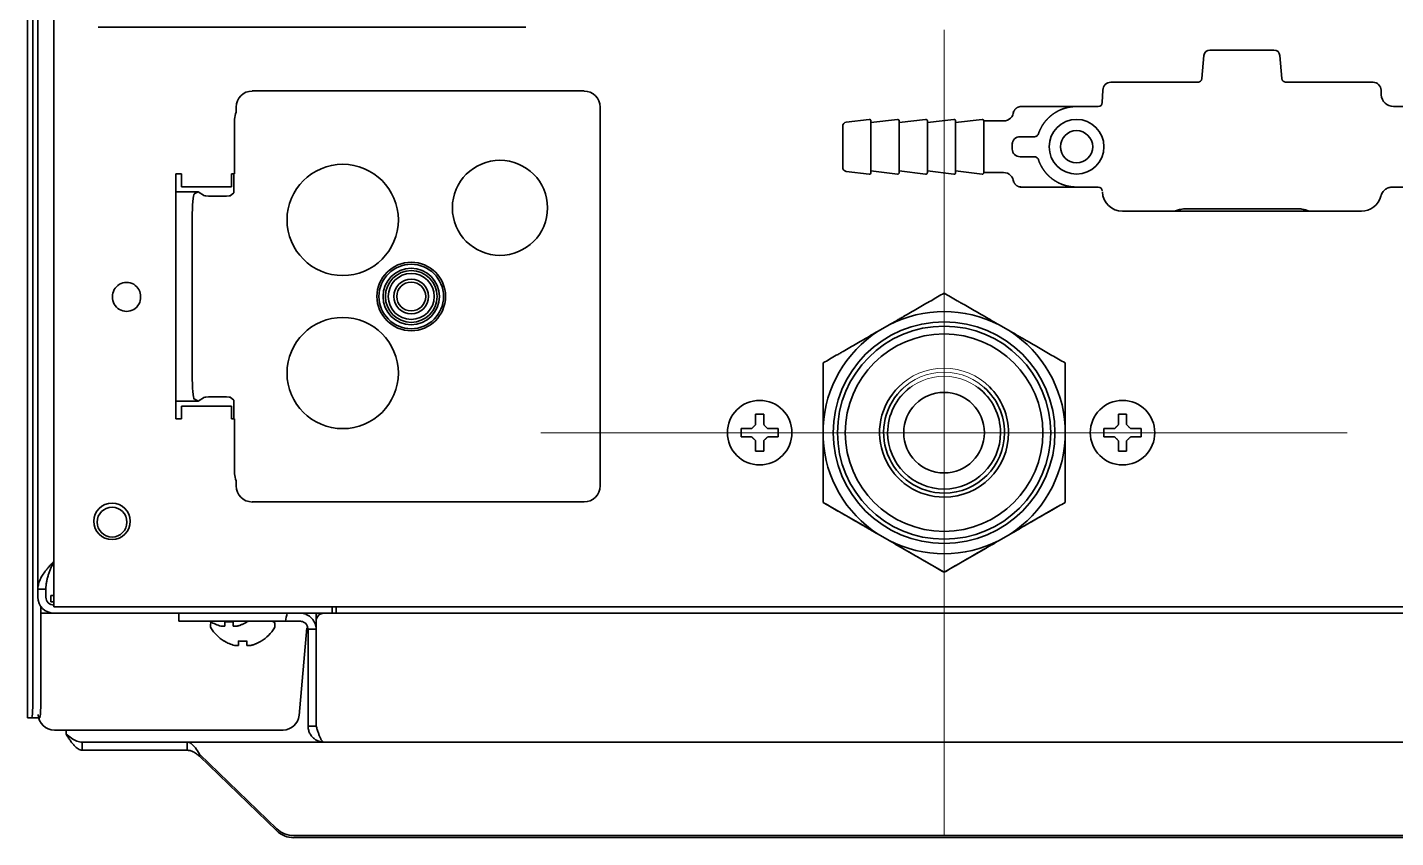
# Model space of a CAD drawing. Extents: x 5987 to 10491, y -672 to 3388.
# Drawn here: x 8371.8 to 8541.4, y 2400.7 to 2501.2 of the extents above; entities that cross this region are included whole.
import ezdxf

# ---------------------------------------------------------------- set-up
doc = ezdxf.new("R2010")
doc.units = 0
doc.header["$LTSCALE"] = 5
doc.layers.get('0').update_dxf_attribs({"linetype": 'CONTINUOUS', "lineweight": 0})
doc.layers.add('1', color=7, linetype='CONTINUOUS', true_color=0xffffff)

msp = doc.modelspace()

# ---------------------------------------------------------------- linework, layer by layer
at = {"color": 3}
for p, q in [((8485.44, 2500.93), (8485.44, 2400.93)), ((8435.44, 2450.93), (8535.44, 2450.93))]:
    msp.add_line(p, q, dxfattribs=at)
for radius in [8, 7.5, 7]:
    msp.add_circle((8485.44, 2450.93), radius)
at = {"layer": '1', "color": 7, "linetype": 'Continuous', "lineweight": 35}
for p, q in [((8373.07, 2431.53), (8373.07, 3251.53)), ((8371.77, 2759.23), (8371.77, 2415.53)), ((8372.46, 2418.53), (8372.46, 2758.23)), ((8375.07, 2542.67), (8375.07, 2431.33)), ((8380.57, 2501.23), (8433.57, 2501.23)), ((8517.41, 2494.86), (8517.66, 2497.72)), ((8518.41, 2498.41), (8526.34, 2498.41)), ((8527.08, 2497.72), (8527.33, 2494.86)), ((8506.12, 2494.41), (8507.12, 2494.41)), ((8507.12, 2494.41), (8517.02, 2494.41)), ((8527.72, 2494.41), (8537.63, 2494.41)), ((8537.63, 2494.41), (8538.63, 2494.41)), ((8399.66, 2493.33), (8440.8, 2493.33)), ((8505.12, 2493.44), (8505.06, 2491.89)), ((8539.63, 2493.44), (8539.65, 2492.85)), ((8397.66, 2490.69), (8397.66, 2491.33)), ((8442.8, 2444.33), (8442.8, 2491.33)), ((8501.87, 2491.41), (8494.87, 2491.41)), ((8504.56, 2491.41), (8501.87, 2491.41)), ((8547.87, 2491.41), (8541.15, 2491.41)), ((8397.47, 2489.83), (8397.47, 2483.03)), ((8472.87, 2483.85), (8472.87, 2488.96)), ((8476.15, 2489.81), (8473.31, 2489.46)), ((8479.65, 2489.81), (8476.37, 2489.41)), ((8476.37, 2489.61), (8476.37, 2483.21)), ((8483.15, 2489.81), (8479.87, 2489.41)), ((8479.87, 2489.61), (8479.87, 2483.21)), ((8486.65, 2489.81), (8483.37, 2489.41)), ((8483.37, 2489.61), (8483.37, 2483.21)), ((8490.15, 2489.81), (8486.87, 2489.41)), ((8486.87, 2489.61), (8486.87, 2483.21)), ((8492.81, 2489.61), (8490.37, 2489.61)), ((8490.37, 2489.61), (8490.37, 2483.21)), ((8493.87, 2486.41), (8493.88, 2486.69)), ((8493.88, 2486.12), (8493.87, 2486.41)), ((8493.88, 2486.69), (8493.89, 2486.92)), ((8493.89, 2485.92), (8493.89, 2485.92)), ((8390.17, 2483.03), (8390.17, 2452.63)), ((8390.87, 2483.03), (8390.17, 2483.03)), ((8390.87, 2481.43), (8390.87, 2483.03)), ((8397.07, 2483.03), (8397.07, 2481.43)), ((8397.47, 2483.03), (8397.07, 2483.03)), ((8397.38, 2480.68), (8397.38, 2483.03)), ((8473.31, 2483.35), (8476.15, 2483.01)), ((8476.37, 2483.41), (8479.65, 2483.01)), ((8479.87, 2483.41), (8483.15, 2483.01)), ((8483.37, 2483.41), (8486.65, 2483.01)), ((8486.87, 2483.41), (8490.15, 2483.01)), ((8490.37, 2483.21), (8492.81, 2483.21)), ((8390.17, 2480.83), (8392.93, 2480.83)), ((8397.07, 2481.43), (8390.87, 2481.43)), ((8392.46, 2480.55), (8392.93, 2480.83)), ((8392.93, 2480.83), (8393.75, 2480.33)), ((8396.92, 2480.33), (8397.38, 2480.68)), ((8494.87, 2481.41), (8501.87, 2481.41)), ((8501.87, 2481.41), (8504.56, 2481.41)), ((8541.06, 2481.41), (8547.87, 2481.41)), ((8395.25, 2480.26), (8395.43, 2480.26)), ((8392.21, 2458.1), (8392.21, 2477.55)), ((8513.8, 2478.41), (8507.57, 2478.41)), ((8515.19, 2478.41), (8513.8, 2478.41)), ((8529.56, 2478.41), (8515.19, 2478.41)), ((8515.22, 2478.7), (8529.53, 2478.7)), ((8530.94, 2478.41), (8529.56, 2478.41)), ((8537.18, 2478.41), (8530.94, 2478.41)), ((8477.26, 2463.52), (8478.62, 2464.31)), ((8492.26, 2464.31), (8493.62, 2463.52)), ((8392.46, 2455.11), (8392.93, 2454.83)), ((8392.93, 2454.83), (8393.75, 2455.32)), ((8395.25, 2455.39), (8395.43, 2455.39)), ((8396.92, 2455.32), (8397.38, 2454.97)), ((8390.17, 2454.83), (8392.93, 2454.83)), ((8390.87, 2452.63), (8390.87, 2454.23)), ((8390.87, 2454.23), (8397.07, 2454.23)), ((8397.07, 2454.23), (8397.07, 2452.63)), ((8397.38, 2452.63), (8397.38, 2454.97)), ((8390.17, 2452.63), (8390.87, 2452.63)), ((8397.07, 2452.63), (8397.47, 2452.63)), ((8397.47, 2452.63), (8397.47, 2445.83)), ((8470.44, 2450.14), (8470.44, 2451.71)), ((8500.44, 2451.71), (8500.44, 2450.14)), ((8460.27, 2450.93), (8460.27, 2451.43)), ((8460.27, 2450.43), (8460.27, 2450.93)), ((8464.87, 2451.43), (8464.87, 2450.93)), ((8464.87, 2450.93), (8464.87, 2450.43)), ((8505.27, 2450.93), (8505.27, 2451.43)), ((8505.27, 2450.43), (8505.27, 2450.93)), ((8509.87, 2451.43), (8509.87, 2450.93)), ((8509.87, 2450.93), (8509.87, 2450.43)), ((8397.66, 2444.96), (8397.66, 2444.32)), ((8399.66, 2442.33), (8440.8, 2442.33)), ((8470.67, 2442.13), (8475.64, 2439.27)), ((8499.47, 2441.71), (8495.25, 2439.27)), ((8478.62, 2437.54), (8477.26, 2438.33)), ((8493.62, 2438.33), (8492.26, 2437.54)), ((8485.44, 2433.61), (8480.25, 2436.61)), ((8485.44, 2433.61), (8490.64, 2436.61)), ((8480.82, 2436.27), (8480.82, 2436.27)), ((8485.44, 2433.61), (8485.44, 2433.61)), ((8485.44, 2433.61), (8485.44, 2433.61)), ((8373.07, 2431.53), (8374.07, 2431.53)), ((8373.07, 2430.53), (8373.07, 2431.53)), ((8374.07, 2430.53), (8374.07, 2431.53)), ((8375.07, 2431.33), (8375.07, 2429.33)), ((8374.67, 2430.73), (8375.07, 2430.73)), ((8374.67, 2429.93), (8374.67, 2430.73)), ((8375.07, 2429.93), (8374.67, 2429.93)), ((8373.46, 2418.53), (8373.46, 2429.35)), ((8375.06, 2428.53), (8373.57, 2428.53)), ((8375.07, 2429.33), (8578.57, 2429.33)), ((8407.57, 2428.53), (8375.07, 2428.53)), ((8390.57, 2428.53), (8390.57, 2427.53)), ((8407.57, 2428.53), (8407.57, 2427.53)), ((8409.57, 2428.53), (8407.57, 2428.53)), ((8407.71, 2428.52), (8408.43, 2428.52)), ((8409.57, 2429.33), (8409.57, 2428.53)), ((8578.58, 2428.53), (8409.58, 2428.53)), ((8410.07, 2429.33), (8410.07, 2428.53)), ((8392.57, 2427.53), (8390.57, 2427.53)), ((8392.57, 2427.53), (8403.76, 2427.53)), ((8394.35, 2427.53), (8394.46, 2427.46)), ((8394.47, 2427.45), (8394.47, 2427.48)), ((8394.47, 2427.13), (8394.47, 2426.93)), ((8399.07, 2427.48), (8399.07, 2427.45)), ((8399.09, 2427.46), (8399.2, 2427.53)), ((8402.47, 2426.93), (8402.47, 2427.13)), ((8406.42, 2426.72), (8405.46, 2415.85)), ((8406.57, 2426.53), (8406.57, 2414.53)), ((8406.57, 2426.53), (8407.57, 2426.53)), ((8407.57, 2427.53), (8407.57, 2414.53)), ((8396.17, 2425.05), (8396.17, 2425.08)), ((8400.77, 2425.08), (8400.77, 2425.05)), ((8371.77, 2415.53), (8371.77, 2415.53)), ((8371.77, 2415.53), (8372.3, 2415.53)), ((8373.3, 2415.53), (8372.3, 2415.53)), ((8406.57, 2414.53), (8407.57, 2414.53)), ((8375.14, 2414.03), (8375.6, 2414.03)), ((8375.6, 2414.03), (8380.58, 2414.03)), ((8376.57, 2414.03), (8376.57, 2413.53)), ((8380.58, 2414.03), (8403.47, 2414.03)), ((8391.57, 2412.53), (8378.57, 2412.53)), ((8378.57, 2411.53), (8378.57, 2412.53)), ((8391.57, 2411.53), (8378.57, 2411.53)), ((8391.57, 2412.53), (8391.57, 2411.53)), ((8408.57, 2412.53), (8391.57, 2412.53)), ((8393.11, 2411.04), (8393.11, 2410.78)), ((8393.11, 2411.04), (8402.69, 2401.78)), ((8579.11, 2412.53), (8408.57, 2412.53)), ((8393.11, 2410.78), (8402.69, 2401.52)), ((8404.82, 2400.93), (8642.02, 2400.93)), ((8404.82, 2400.68), (8642.02, 2400.68))]:
    msp.add_line(p, q, dxfattribs=at)
msp.add_polyline3d([(8492.44, 2450.93, 0), (8492.44, 2450.93, 0), (8492.44, 2450.93, 0), (8492.44, 2450.93, 0), (8492.44, 2450.93, 0), (8492.44, 2450.93, 0), (8492.44, 2450.93, 0), (8492.44, 2450.93, 0), (8492.44, 2450.93, 0), (8492.44, 2450.93, 0), (8492.44, 2450.93, 0), (8492.44, 2450.93, 0), (8492.44, 2450.93, 0), (8492.44, 2450.93, 0), (8492.44, 2450.93, 0), (8492.44, 2450.93, 0), (8492.44, 2450.93, 0), (8492.44, 2450.93, 0), (8492.44, 2450.93, 0), (8492.44, 2450.93, 0), (8492.44, 2450.93, 0), (8492.44, 2450.93, 0), (8492.44, 2450.93, 0), (8492.44, 2450.93, 0), (8492.44, 2450.93, 0), (8492.44, 2450.93, 0), (8492.44, 2450.93, 0), (8492.44, 2450.93, 0), (8492.44, 2450.93, 0), (8492.44, 2450.93, 0), (8492.44, 2450.93, 0), (8492.44, 2450.93, 0), (8492.44, 2450.93, 0), (8492.44, 2450.93, 0), (8492.44, 2450.93, 0), (8492.44, 2450.93, 0), (8492.44, 2450.93, 0), (8492.44, 2450.93, 0), (8492.44, 2450.93, 0), (8492.44, 2450.93, 0), (8492.44, 2450.93, 0), (8492.44, 2450.93, 0), (8492.44, 2450.93, 0), (8492.44, 2450.93, 0), (8492.44, 2450.93, 0), (8492.44, 2450.93, 0), (8492.44, 2450.93, 0), (8492.44, 2450.93, 0), (8492.44, 2450.93, 0), (8492.44, 2450.93, 0), (8492.44, 2450.93, 0)], dxfattribs=at)
for centre, radius in [((8501.87, 2486.41), 3.4), ((8501.87, 2486.41), 2), ((8410.87, 2477.33), 6.9), ((8410.87, 2477.33), 6.9), ((8430.37, 2478.83), 5.9), ((8430.37, 2478.83), 5.9), ((8419.37, 2467.83), 4.25), ((8419.37, 2467.83), 4), ((8419.37, 2467.83), 3.5), ((8419.37, 2467.83), 3.21), ((8419.37, 2467.83), 2.85), ((8419.37, 2467.83), 2.15), ((8419.37, 2467.83), 1.79), ((8410.87, 2458.33), 6.9), ((8410.87, 2458.33), 6.9), ((8462.57, 2450.93), 4), ((8507.57, 2450.93), 4), ((8382.27, 2439.93), 2.25), ((8382.27, 2439.83), 1.85)]:
    msp.add_circle(centre, radius, dxfattribs=at)
for centre, radius, start, end in [((8518.41, 2497.66), 0.75, 90, 175), ((8526.34, 2497.66), 0.75, 5, 90), ((8506.12, 2493.41), 1, 90, 178), ((8516.91, 2494.91), 0.5, 270, 355), ((8527.83, 2494.91), 0.5, 185, 270), ((8538.63, 2493.41), 1, 2, 90), ((8541.15, 2492.91), 1.5, 182, 271.7104), ((8399.47, 2489.83), 2, 154.4696, 180), ((8504.56, 2491.91), 0.5, 269.344, 358), ((8473.37, 2488.96), 0.5, 96.9365, 180), ((8476.17, 2489.61), 0.2, 0, 96.9365), ((8479.67, 2489.61), 0.2, 0, 96.9365), ((8483.17, 2489.61), 0.2, 0, 96.9365), ((8486.67, 2489.61), 0.2, 0, 96.9365), ((8490.17, 2489.61), 0.2, 0, 96.9365), ((8494.88, 2486.66), 1, 90, 178), ((8494.88, 2486.16), 1, 182.0003, 270), ((8473.37, 2483.85), 0.5, 180, 263.0635), ((8476.17, 2483.21), 0.2, 263.0635, 0), ((8479.67, 2483.21), 0.2, 263.0635, 0), ((8483.17, 2483.21), 0.2, 263.0635, 0), ((8486.67, 2483.21), 0.2, 263.0635, 0), ((8490.17, 2483.21), 0.2, 263.0635, 0), ((8504.56, 2480.91), 0.5, 2, 90.3625), ((8507.57, 2480.91), 2.5, 182, 270), ((8537.18, 2480.91), 2.5, 270.0213, 345.5415), ((8384.07, 2467.83), 1.75, 358.3628, 181.6372), ((8384.07, 2467.73), 1.75, 178.3628, 1.6372), ((8399.47, 2445.83), 2, 180, 205.5304), ((8375.07, 2430.53), 2, 180, 270), ((8375.07, 2430.53), 1, 180, 270), ((8373.98, 2434.62), 30.62, 346.6056, 348.522), ((8408.57, 2427.53), 1, 90, 180), ((8407.57, 2427.53), 1, 81.8904, 90), ((8394.87, 2427.13), 0.4, 133.3154, 180), ((8394.87, 2426.93), 0.4, 180, 210.3012), ((8398.67, 2429.15), 4.8, 210.3012, 238.6273), ((8396.77, 2431.23), 3.78, 262.3959, 269.9965), ((8396.77, 2431.23), 3.78, 270.0035, 277.6041), ((8398.27, 2429.15), 4.8, 301.3727, 329.6988), ((8402.07, 2427.13), 0.4, 0, 90), ((8402.07, 2426.93), 0.4, 329.6988, 0), ((8403.47, 2416.03), 2, 270, 355)]:
    msp.add_arc(centre, radius, start, end, dxfattribs=at)
at = {"layer": '1', "color": 7, "linetype": 'Continuous', "lineweight": 35, "extrusion": (6.90253e-31, 1.17146e-15, -1)}
msp.add_ellipse((8399.67, 2491.32), major_axis=(-1.61, 1.2), ratio=0.996204, start_param=5.64185, end_param=7.208996, dxfattribs=at)
at = {"layer": '1', "color": 7, "linetype": 'Continuous', "lineweight": 35, "extrusion": (-1.72563e-30, 1.17146e-15, -1)}
msp.add_ellipse((8440.8, 2491.32), major_axis=(-0.63, -1.9), ratio=0.998478, start_param=2.820542, end_param=4.390425, dxfattribs=at)
at = {"layer": '1', "color": 7, "linetype": 'Continuous', "lineweight": 35}
for centre, major_axis, ratio, start_param, end_param in [((8492.81, 2490.86), (-1.25, 0.04), 1, 1.602904, 3.141573), ((8492.81, 2481.96), (-1.25, -0.04), 1, 3.141612, 4.681404), ((8392.47, 2477.55), (0, -3), 0.087489, 3.193953, 4.712389), ((8395.25, 2480.34), (1.5, 0), 0.052408, 3.228859, 4.712389), ((8395.43, 2480.34), (1.5, 0), 0.052408, 4.712389, 6.213372), ((8485.44, 2450.93), (-15.02, 0), 1, 4.241052, 5.183726), ((8485.44, 2450.93), (-15.02, 0), 1, 5.28825, 6.230923), ((8485.44, 2450.93), (-15.02, 0), 1, 3.193854, 4.136528), ((8392.47, 2458.1), (0, -3), 0.087489, 4.712389, 6.230825), ((8395.25, 2455.31), (1.5, 0), 0.052408, 1.570796, 3.054326), ((8395.43, 2455.31), (1.5, 0), 0.052408, 0.069813, 1.570796), ((8485.44, 2450.93), (8, 0), 1, 2.349028, 4.71239), ((8485.44, 2450.93), (7.5, 0), 1, 2.299057, 4.712391), ((8485.44, 2450.93), (-7, 0), 1, 5.356611, 6.283185), ((8485.44, 2450.93), (-5, 0), 1, 3.141601, 6.283101), ((8485.44, 2450.93), (-7, 0), 1, 3.141594, 4.068168), ((8485.44, 2450.93), (7.5, 0), 1, 0, 0.842536), ((8485.44, 2450.93), (8, 0), 1, 0, 0.792565), ((8485.44, 2450.93), (-15.02, 0), 1, 0.052262, 0.994929), ((8485.44, 2450.93), (7, 0), 1, 3.141593, 6.283185), ((8485.44, 2450.93), (8, 0), 1, 4.71239, 6.283185), ((8485.44, 2450.93), (7.5, 0), 1, 4.712391, 6.283185), ((8485.44, 2450.93), (-15.02, 0), 1, 2.146657, 3.089331), ((8399.67, 2444.33), (-1.61, -1.2), 0.996204, 5.64185, 7.208996), ((8440.8, 2444.33), (-0.63, 1.9), 0.998478, 2.820542, 4.390425), ((8485.44, 2450.93), (-15.02, 0), 1, 1.099459, 2.042133), ((8372.3, 2418.53), (0, -3), 0.052336, 0, 1.570796), ((8373.3, 2418.53), (0, 3), 0.052336, 3.141593, 4.712389), ((8375.14, 2416.03), (2.05, 0), 0.974464, 3.176499, 4.712389), ((8404.82, 2403.83), (-3, 0), 0.965926, 0.785398, 1.570796), ((8404.82, 2403.57), (3, 0), 0.965926, 3.926991, 4.712389)]:
    msp.add_ellipse(centre, major_axis=major_axis, ratio=ratio, start_param=start_param, end_param=end_param, dxfattribs=at)
for major_axis in [(-13.75, 0), (13.22, 0), (-12.25, 0), (5, 0)]:
    msp.add_ellipse((8485.44, 2450.93), major_axis=major_axis, ratio=1, dxfattribs=at)
for points, degree in [([(8495.04, 2491.41), (8494.22, 2491.36), (8494.03, 2490.59)], 2), ([(8496.66, 2487.66), (8496.68, 2487.66), (8496.72, 2487.66), (8496.77, 2487.67), (8496.82, 2487.68), (8496.86, 2487.7), (8496.89, 2487.71), (8496.9, 2487.72)], 3), ([(8494.03, 2482.22), (8494.25, 2481.43), (8495.04, 2481.41)], 2), ([(8461.57, 2451.43), (8461.6, 2451.45), (8461.64, 2451.5), (8461.72, 2451.57), (8461.79, 2451.64), (8461.86, 2451.71), (8461.93, 2451.78), (8462, 2451.85), (8462.05, 2451.9), (8462.07, 2451.93)], 3), ([(8462.07, 2451.93), (8462.07, 2451.98), (8462.07, 2452.09), (8462.07, 2452.25), (8462.07, 2452.41), (8462.07, 2452.56), (8462.07, 2452.72), (8462.07, 2452.87), (8462.07, 2453.04), (8462.07, 2453.16), (8462.07, 2453.23)], 3), ([(8462.07, 2453.23), (8462.24, 2453.23), (8462.57, 2453.23), (8462.91, 2453.23), (8463.07, 2453.23)], 3), ([(8463.07, 2451.93), (8463.1, 2451.9), (8463.15, 2451.85), (8463.22, 2451.78), (8463.3, 2451.7), (8463.37, 2451.63), (8463.43, 2451.56), (8463.5, 2451.5), (8463.55, 2451.45), (8463.57, 2451.43)], 3), ([(8506.57, 2451.43), (8506.6, 2451.45), (8506.64, 2451.5), (8506.72, 2451.57), (8506.79, 2451.64), (8506.86, 2451.71), (8506.93, 2451.78), (8507, 2451.85), (8507.05, 2451.9), (8507.07, 2451.93)], 3), ([(8507.07, 2451.93), (8507.07, 2451.98), (8507.07, 2452.09), (8507.07, 2452.25), (8507.07, 2452.41), (8507.07, 2452.56), (8507.07, 2452.72), (8507.07, 2452.87), (8507.07, 2453.04), (8507.07, 2453.16), (8507.07, 2453.23)], 3), ([(8507.07, 2453.23), (8507.24, 2453.23), (8507.57, 2453.23), (8507.91, 2453.23), (8508.07, 2453.23)], 3), ([(8508.07, 2451.93), (8508.1, 2451.9), (8508.15, 2451.85), (8508.22, 2451.78), (8508.3, 2451.7), (8508.37, 2451.63), (8508.43, 2451.56), (8508.5, 2451.5), (8508.55, 2451.45), (8508.57, 2451.43)], 3), ([(8461.57, 2450.43), (8461.52, 2450.43), (8461.41, 2450.43), (8461.25, 2450.43), (8461.09, 2450.43), (8460.93, 2450.43), (8460.78, 2450.43), (8460.63, 2450.43), (8460.46, 2450.43), (8460.34, 2450.43), (8460.27, 2450.43)], 3), ([(8462.07, 2449.93), (8462.05, 2449.95), (8462, 2450), (8461.92, 2450.08), (8461.85, 2450.15), (8461.78, 2450.22), (8461.71, 2450.29), (8461.64, 2450.36), (8461.6, 2450.4), (8461.57, 2450.43)], 3), ([(8463.57, 2450.43), (8463.55, 2450.4), (8463.5, 2450.35), (8463.43, 2450.28), (8463.36, 2450.21), (8463.29, 2450.14), (8463.22, 2450.07), (8463.14, 2450), (8463.1, 2449.95), (8463.07, 2449.93)], 3), ([(8463.07, 2449.93), (8463.07, 2449.87), (8463.07, 2449.76), (8463.07, 2449.6), (8463.07, 2449.44), (8463.07, 2449.29), (8463.07, 2449.14), (8463.07, 2448.98), (8463.07, 2448.81), (8463.07, 2448.69), (8463.07, 2448.63)], 3), ([(8463.57, 2451.43), (8463.63, 2451.43), (8463.74, 2451.43), (8463.9, 2451.43), (8464.06, 2451.43), (8464.21, 2451.43), (8464.36, 2451.43), (8464.52, 2451.43), (8464.69, 2451.43), (8464.81, 2451.43), (8464.87, 2451.43)], 3), ([(8506.57, 2450.43), (8506.52, 2450.43), (8506.41, 2450.43), (8506.25, 2450.43), (8506.09, 2450.43), (8505.93, 2450.43), (8505.78, 2450.43), (8505.63, 2450.43), (8505.46, 2450.43), (8505.34, 2450.43), (8505.27, 2450.43)], 3), ([(8507.07, 2449.93), (8507.05, 2449.95), (8507, 2450), (8506.92, 2450.08), (8506.85, 2450.15), (8506.78, 2450.22), (8506.71, 2450.29), (8506.64, 2450.36), (8506.6, 2450.4), (8506.57, 2450.43)], 3), ([(8508.57, 2450.43), (8508.55, 2450.4), (8508.5, 2450.35), (8508.43, 2450.28), (8508.36, 2450.21), (8508.29, 2450.14), (8508.22, 2450.07), (8508.14, 2450), (8508.1, 2449.95), (8508.07, 2449.93)], 3), ([(8508.07, 2449.93), (8508.07, 2449.87), (8508.07, 2449.76), (8508.07, 2449.6), (8508.07, 2449.44), (8508.07, 2449.29), (8508.07, 2449.14), (8508.07, 2448.98), (8508.07, 2448.81), (8508.07, 2448.69), (8508.07, 2448.63)], 3), ([(8508.57, 2451.43), (8508.63, 2451.43), (8508.74, 2451.43), (8508.9, 2451.43), (8509.06, 2451.43), (8509.21, 2451.43), (8509.36, 2451.43), (8509.52, 2451.43), (8509.69, 2451.43), (8509.81, 2451.43), (8509.87, 2451.43)], 3), ([(8463.07, 2448.63), (8462.91, 2448.63), (8462.57, 2448.63), (8462.24, 2448.63), (8462.07, 2448.63)], 3), ([(8508.07, 2448.63), (8507.91, 2448.63), (8507.57, 2448.63), (8507.24, 2448.63), (8507.07, 2448.63)], 3), ([(8375.07, 2434.99), (8374.99, 2434.9), (8374.83, 2434.72), (8374.59, 2434.46), (8374.36, 2434.19), (8374.14, 2433.92), (8373.93, 2433.66), (8373.74, 2433.39), (8373.57, 2433.13), (8373.42, 2432.86), (8373.3, 2432.59), (8373.2, 2432.33), (8373.13, 2432.06), (8373.08, 2431.79), (8373.07, 2431.61), (8373.07, 2431.53)], 3), ([(8395.77, 2426.93), (8395.8, 2426.93), (8395.85, 2426.92), (8395.92, 2426.92), (8396, 2426.91), (8396.07, 2426.91), (8396.13, 2426.92), (8396.2, 2426.92), (8396.25, 2426.93), (8396.27, 2426.93)], 3), ([(8396.27, 2426.93), (8396.27, 2426.94), (8396.27, 2426.97), (8396.27, 2427.02), (8396.27, 2427.08), (8396.27, 2427.14), (8396.27, 2427.21), (8396.27, 2427.28), (8396.27, 2427.37), (8396.27, 2427.44), (8396.27, 2427.48)], 3), ([(8397.27, 2426.93), (8397.3, 2426.93), (8397.34, 2426.92), (8397.42, 2426.92), (8397.49, 2426.91), (8397.56, 2426.91), (8397.63, 2426.92), (8397.7, 2426.92), (8397.75, 2426.93), (8397.77, 2426.93)], 3), ([(8397.77, 2426.93), (8397.83, 2426.94), (8397.94, 2426.97), (8398.1, 2427.02), (8398.26, 2427.08), (8398.41, 2427.14), (8398.56, 2427.21), (8398.72, 2427.28), (8398.89, 2427.37), (8399.01, 2427.44), (8399.07, 2427.48)], 3), ([(8397.47, 2424.53), (8397.5, 2424.53), (8397.54, 2424.52), (8397.62, 2424.52), (8397.69, 2424.51), (8397.76, 2424.51), (8397.83, 2424.52), (8397.9, 2424.52), (8397.95, 2424.53), (8397.97, 2424.53)], 3), ([(8397.97, 2424.53), (8397.97, 2424.54), (8397.97, 2424.57), (8397.97, 2424.62), (8397.97, 2424.68), (8397.97, 2424.74), (8397.97, 2424.81), (8397.97, 2424.88), (8397.97, 2424.97), (8397.97, 2425.04), (8397.97, 2425.08)], 3), ([(8397.97, 2425.08), (8398.14, 2425.06), (8398.47, 2425.04), (8398.81, 2425.06), (8398.97, 2425.08)], 3), ([(8398.97, 2424.53), (8399, 2424.53), (8399.05, 2424.52), (8399.12, 2424.52), (8399.2, 2424.51), (8399.27, 2424.51), (8399.33, 2424.52), (8399.4, 2424.52), (8399.45, 2424.53), (8399.47, 2424.53)], 3), ([(8399.47, 2424.53), (8399.53, 2424.54), (8399.64, 2424.57), (8399.8, 2424.62), (8399.96, 2424.68), (8400.11, 2424.74), (8400.26, 2424.81), (8400.42, 2424.88), (8400.59, 2424.97), (8400.71, 2425.04), (8400.77, 2425.08)], 3), ([(8408.57, 2412.53), (8408.5, 2412.53), (8408.35, 2412.53), (8408.13, 2412.57), (8407.91, 2412.63), (8407.7, 2412.72), (8407.51, 2412.83), (8407.32, 2412.96), (8407.16, 2413.11), (8407.01, 2413.28), (8406.88, 2413.46), (8406.77, 2413.66), (8406.68, 2413.86), (8406.62, 2414.08), (8406.58, 2414.3), (8406.57, 2414.45), (8406.57, 2414.53)], 3), ([(8408.57, 2412.53), (8408.55, 2412.53), (8408.5, 2412.53), (8408.43, 2412.57), (8408.36, 2412.63), (8408.29, 2412.72), (8408.22, 2412.83), (8408.14, 2412.96), (8408.07, 2413.11), (8408, 2413.28), (8407.93, 2413.46), (8407.86, 2413.66), (8407.79, 2413.86), (8407.72, 2414.08), (8407.64, 2414.3), (8407.6, 2414.45), (8407.57, 2414.53)], 3), ([(8378.57, 2412.53), (8378.35, 2412.53), (8377.91, 2412.62), (8377.24, 2413), (8376.8, 2413.35), (8376.57, 2413.53)], 3), ([(8393.11, 2411.04), (8392.94, 2411.32), (8392.6, 2411.85), (8392.08, 2412.4), (8391.74, 2412.53), (8391.57, 2412.53)], 3)]:
    msp.add_open_spline(points, degree=degree, dxfattribs=at)
for points, knots in [([(8497.13, 2488), (8497.14, 2488.01), (8497.15, 2488.04), (8497.16, 2488.08), (8497.18, 2488.13), (8497.19, 2488.17), (8497.21, 2488.21), (8497.23, 2488.26), (8497.25, 2488.3), (8497.26, 2488.34), (8497.28, 2488.38), (8497.3, 2488.43), (8497.32, 2488.47), (8497.34, 2488.51), (8497.36, 2488.55), (8497.38, 2488.59), (8497.4, 2488.63), (8497.42, 2488.67), (8497.44, 2488.71), (8497.46, 2488.75), (8497.48, 2488.79), (8497.5, 2488.83), (8497.52, 2488.87), (8497.55, 2488.91), (8497.57, 2488.95), (8497.59, 2488.99), (8497.62, 2489.03), (8497.64, 2489.07), (8497.66, 2489.11), (8497.69, 2489.14), (8497.71, 2489.18), (8497.74, 2489.22), (8497.76, 2489.26), (8497.79, 2489.29), (8497.82, 2489.33), (8497.84, 2489.37), (8497.87, 2489.4), (8497.9, 2489.44), (8497.92, 2489.47), (8497.95, 2489.51), (8497.98, 2489.54), (8498.01, 2489.58), (8498.03, 2489.61), (8498.06, 2489.64), (8498.09, 2489.68), (8498.12, 2489.71), (8498.15, 2489.74), (8498.18, 2489.78), (8498.21, 2489.81), (8498.24, 2489.84), (8498.27, 2489.87), (8498.3, 2489.91), (8498.33, 2489.94), (8498.36, 2489.97), (8498.4, 2490), (8498.43, 2490.03), (8498.46, 2490.06), (8498.49, 2490.09), (8498.52, 2490.12), (8498.56, 2490.15), (8498.59, 2490.18), (8498.62, 2490.21), (8498.65, 2490.23), (8498.69, 2490.26), (8498.72, 2490.29), (8498.76, 2490.32), (8498.79, 2490.34), (8498.82, 2490.37), (8498.86, 2490.4), (8498.89, 2490.42), (8498.93, 2490.45), (8498.96, 2490.47), (8499, 2490.5), (8499.03, 2490.52), (8499.07, 2490.55), (8499.1, 2490.57), (8499.14, 2490.59), (8499.18, 2490.62), (8499.21, 2490.64), (8499.25, 2490.66), (8499.29, 2490.69), (8499.32, 2490.71), (8499.36, 2490.73), (8499.4, 2490.75), (8499.43, 2490.77), (8499.47, 2490.79), (8499.51, 2490.81), (8499.55, 2490.83), (8499.58, 2490.85), (8499.62, 2490.87), (8499.66, 2490.89), (8499.7, 2490.91), (8499.74, 2490.93), (8499.77, 2490.94), (8499.81, 2490.96), (8499.85, 2490.98), (8499.89, 2491), (8499.93, 2491.01), (8499.97, 2491.03), (8500.01, 2491.04), (8500.04, 2491.06), (8500.08, 2491.08), (8500.12, 2491.09), (8500.16, 2491.1), (8500.2, 2491.12), (8500.24, 2491.13), (8500.28, 2491.15), (8500.32, 2491.16), (8500.36, 2491.17), (8500.4, 2491.18), (8500.44, 2491.2), (8500.48, 2491.21), (8500.52, 2491.22), (8500.56, 2491.23), (8500.6, 2491.24), (8500.64, 2491.25), (8500.68, 2491.26), (8500.72, 2491.27), (8500.76, 2491.28), (8500.8, 2491.29), (8500.84, 2491.3), (8500.88, 2491.31), (8500.92, 2491.31), (8500.96, 2491.32), (8501, 2491.33), (8501.04, 2491.34), (8501.08, 2491.34), (8501.12, 2491.35), (8501.16, 2491.36), (8501.2, 2491.36), (8501.24, 2491.37), (8501.28, 2491.37), (8501.32, 2491.38), (8501.36, 2491.38), (8501.4, 2491.38), (8501.44, 2491.39), (8501.48, 2491.39), (8501.52, 2491.39), (8501.56, 2491.4), (8501.6, 2491.4), (8501.64, 2491.4), (8501.68, 2491.4), (8501.72, 2491.4), (8501.76, 2491.41), (8501.8, 2491.41), (8501.84, 2491.41), (8501.86, 2491.41), (8501.87, 2491.41)], [0, 0, 0, 0, 0.0051354, 0.0102658, 0.0153914, 0.0205121, 0.0256279, 0.0307388, 0.0358449, 0.040946, 0.0460422, 0.0511336, 0.0562201, 0.0613016, 0.0663783, 0.0714501, 0.076517, 0.0815791, 0.0866362, 0.0916884, 0.0967358, 0.1017783, 0.1068158, 0.1118485, 0.1168763, 0.1218993, 0.1269173, 0.1319304, 0.1369387, 0.1419421, 0.1469406, 0.1519341, 0.1569229, 0.1619067, 0.1668856, 0.1718597, 0.1768288, 0.1817931, 0.1867525, 0.191707, 0.1966566, 0.2016014, 0.2065412, 0.2114762, 0.2164063, 0.2213315, 0.2262518, 0.2311672, 0.2360777, 0.2409834, 0.2458842, 0.2507801, 0.2556711, 0.2605572, 0.2654384, 0.2703148, 0.2751862, 0.2800528, 0.2849145, 0.2897714, 0.2946233, 0.2994704, 0.3043125, 0.3091498, 0.3139822, 0.3188097, 0.3236324, 0.3284501, 0.333263, 0.338071, 0.3428741, 0.3476724, 0.3524657, 0.3572542, 0.3620378, 0.3668165, 0.3715903, 0.3763593, 0.3811233, 0.3858825, 0.3906368, 0.3953863, 0.4001308, 0.4048705, 0.4096053, 0.4143352, 0.4190602, 0.4237804, 0.4284956, 0.433206, 0.4379116, 0.4426122, 0.4473079, 0.4519988, 0.4566848, 0.461366, 0.4660422, 0.4707136, 0.4753801, 0.4800417, 0.4846984, 0.4893503, 0.4939973, 0.4986394, 0.5032766, 0.507909, 0.5125364, 0.517159, 0.5217768, 0.5263896, 0.5309976, 0.5356007, 0.5401989, 0.5447923, 0.5493807, 0.5539643, 0.5585431, 0.5631169, 0.5676859, 0.57225, 0.5768092, 0.5813636, 0.5859131, 0.5904577, 0.5949974, 0.5995323, 0.6040623, 0.6085874, 0.6131076, 0.617623, 0.6221335, 0.6266391, 0.6311399, 0.6356358, 0.6401268, 0.6446129, 0.6490942, 0.6535706, 0.6580421, 0.6625088, 0.6669706, 0.6714275, 0.6758796, 0.6803267, 0.684769, 0.6892065, 0.6927374, 0.6927374, 0.6927374, 0.6927374]), ([(8494.88, 2487.66), (8494.88, 2487.66), (8494.92, 2487.66), (8495.09, 2487.66), (8495.35, 2487.66), (8495.71, 2487.66), (8496.15, 2487.66), (8496.49, 2487.66), (8496.66, 2487.66)], [0, 0, 0, 0, 0.166853, 0.330789, 0.494535, 0.660664, 0.82941, 1, 1, 1, 1]), ([(8496.9, 2487.72), (8496.96, 2487.75), (8497, 2487.79), (8497.08, 2487.88), (8497.11, 2487.94), (8497.13, 2488)], [0, 0, 0, 0, 0.5, 0.5, 1, 1, 1, 1]), ([(8496.66, 2485.16), (8496.49, 2485.16), (8496.15, 2485.16), (8495.71, 2485.16), (8495.35, 2485.16), (8495.09, 2485.16), (8494.92, 2485.16), (8494.88, 2485.16), (8494.88, 2485.16)], [0, 0, 0, 0, 0.170153, 0.338815, 0.505661, 0.664621, 0.826311, 1, 1, 1, 1]), ([(8496.9, 2485.09), (8496.9, 2485.1), (8496.89, 2485.1), (8496.89, 2485.1), (8496.88, 2485.11), (8496.87, 2485.11), (8496.86, 2485.11), (8496.85, 2485.12), (8496.84, 2485.12), (8496.83, 2485.12), (8496.83, 2485.13), (8496.82, 2485.13), (8496.81, 2485.13), (8496.8, 2485.14), (8496.79, 2485.14), (8496.78, 2485.14), (8496.78, 2485.14), (8496.77, 2485.14), (8496.76, 2485.15), (8496.75, 2485.15), (8496.74, 2485.15), (8496.73, 2485.15), (8496.72, 2485.15), (8496.72, 2485.15), (8496.71, 2485.15), (8496.7, 2485.15), (8496.69, 2485.16), (8496.68, 2485.16), (8496.67, 2485.16), (8496.67, 2485.16), (8496.66, 2485.16), (8496.66, 2485.16)], [0, 0, 0, 0, 0.033325, 0.06648, 0.099493, 0.132392, 0.165206, 0.197965, 0.230696, 0.26343, 0.296195, 0.32902, 0.361934, 0.394967, 0.428145, 0.461498, 0.495053, 0.528836, 0.562875, 0.597195, 0.631821, 0.666778, 0.702091, 0.737781, 0.773873, 0.810387, 0.847344, 0.884764, 0.922668, 0.961074, 1, 1, 1, 1]), ([(8497.13, 2484.82), (8497.11, 2484.87), (8497.08, 2484.93), (8497, 2485.02), (8496.96, 2485.06), (8496.9, 2485.09)], [0, 0, 0, 0, 0.5, 0.5, 1, 1, 1, 1]), ([(8497.13, 2484.82), (8497.14, 2484.8), (8497.15, 2484.77), (8497.16, 2484.73), (8497.18, 2484.68), (8497.19, 2484.64), (8497.21, 2484.6), (8497.23, 2484.56), (8497.25, 2484.51), (8497.26, 2484.47), (8497.28, 2484.43), (8497.3, 2484.39), (8497.32, 2484.34), (8497.34, 2484.3), (8497.36, 2484.26), (8497.38, 2484.22), (8497.4, 2484.18), (8497.42, 2484.14), (8497.44, 2484.1), (8497.46, 2484.06), (8497.48, 2484.02), (8497.5, 2483.98), (8497.52, 2483.94), (8497.55, 2483.9), (8497.57, 2483.86), (8497.59, 2483.82), (8497.62, 2483.78), (8497.64, 2483.75), (8497.66, 2483.71), (8497.69, 2483.67), (8497.71, 2483.63), (8497.74, 2483.59), (8497.76, 2483.56), (8497.79, 2483.52), (8497.82, 2483.48), (8497.84, 2483.45), (8497.87, 2483.41), (8497.9, 2483.38), (8497.92, 2483.34), (8497.95, 2483.31), (8497.98, 2483.27), (8498.01, 2483.24), (8498.03, 2483.2), (8498.06, 2483.17), (8498.09, 2483.13), (8498.12, 2483.1), (8498.15, 2483.07), (8498.18, 2483.04), (8498.21, 2483), (8498.24, 2482.97), (8498.27, 2482.94), (8498.3, 2482.91), (8498.33, 2482.88), (8498.36, 2482.84), (8498.4, 2482.81), (8498.43, 2482.78), (8498.46, 2482.75), (8498.49, 2482.72), (8498.52, 2482.69), (8498.56, 2482.67), (8498.59, 2482.64), (8498.62, 2482.61), (8498.65, 2482.58), (8498.69, 2482.55), (8498.72, 2482.52), (8498.76, 2482.5), (8498.79, 2482.47), (8498.82, 2482.44), (8498.86, 2482.42), (8498.89, 2482.39), (8498.93, 2482.37), (8498.96, 2482.34), (8499, 2482.32), (8499.03, 2482.29), (8499.07, 2482.27), (8499.1, 2482.24), (8499.14, 2482.22), (8499.18, 2482.2), (8499.21, 2482.17), (8499.25, 2482.15), (8499.29, 2482.13), (8499.32, 2482.11), (8499.36, 2482.08), (8499.4, 2482.06), (8499.43, 2482.04), (8499.47, 2482.02), (8499.51, 2482), (8499.55, 2481.98), (8499.58, 2481.96), (8499.62, 2481.94), (8499.66, 2481.92), (8499.7, 2481.9), (8499.74, 2481.89), (8499.77, 2481.87), (8499.81, 2481.85), (8499.85, 2481.83), (8499.89, 2481.82), (8499.93, 2481.8), (8499.97, 2481.78), (8500.01, 2481.77), (8500.04, 2481.75), (8500.08, 2481.74), (8500.12, 2481.72), (8500.16, 2481.71), (8500.2, 2481.69), (8500.24, 2481.68), (8500.28, 2481.67), (8500.32, 2481.65), (8500.36, 2481.64), (8500.4, 2481.63), (8500.44, 2481.62), (8500.48, 2481.61), (8500.52, 2481.59), (8500.56, 2481.58), (8500.6, 2481.57), (8500.64, 2481.56), (8500.68, 2481.55), (8500.72, 2481.54), (8500.76, 2481.53), (8500.8, 2481.52), (8500.84, 2481.51), (8500.88, 2481.51), (8500.92, 2481.5), (8500.96, 2481.49), (8501, 2481.48), (8501.04, 2481.48), (8501.08, 2481.47), (8501.12, 2481.46), (8501.16, 2481.46), (8501.2, 2481.45), (8501.24, 2481.45), (8501.28, 2481.44), (8501.32, 2481.44), (8501.36, 2481.43), (8501.4, 2481.43), (8501.44, 2481.43), (8501.48, 2481.42), (8501.52, 2481.42), (8501.56, 2481.42), (8501.6, 2481.41), (8501.64, 2481.41), (8501.68, 2481.41), (8501.72, 2481.41), (8501.76, 2481.41), (8501.8, 2481.41), (8501.84, 2481.41), (8501.86, 2481.41), (8501.87, 2481.41)], [0, 0, 0, 0, 0.0051354, 0.0102658, 0.0153914, 0.0205121, 0.0256279, 0.0307388, 0.0358449, 0.040946, 0.0460422, 0.0511336, 0.0562201, 0.0613016, 0.0663783, 0.0714501, 0.076517, 0.0815791, 0.0866362, 0.0916884, 0.0967358, 0.1017783, 0.1068158, 0.1118485, 0.1168763, 0.1218993, 0.1269173, 0.1319304, 0.1369387, 0.1419421, 0.1469406, 0.1519341, 0.1569229, 0.1619067, 0.1668856, 0.1718597, 0.1768288, 0.1817931, 0.1867525, 0.191707, 0.1966566, 0.2016014, 0.2065412, 0.2114762, 0.2164063, 0.2213315, 0.2262518, 0.2311672, 0.2360777, 0.2409834, 0.2458842, 0.2507801, 0.2556711, 0.2605572, 0.2654384, 0.2703148, 0.2751862, 0.2800528, 0.2849145, 0.2897714, 0.2946233, 0.2994704, 0.3043125, 0.3091498, 0.3139822, 0.3188097, 0.3236324, 0.3284501, 0.333263, 0.338071, 0.3428741, 0.3476724, 0.3524657, 0.3572542, 0.3620378, 0.3668165, 0.3715903, 0.3763593, 0.3811233, 0.3858825, 0.3906368, 0.3953863, 0.4001308, 0.4048705, 0.4096053, 0.4143352, 0.4190602, 0.4237804, 0.4284956, 0.433206, 0.4379116, 0.4426122, 0.4473079, 0.4519988, 0.4566848, 0.461366, 0.4660422, 0.4707136, 0.4753801, 0.4800417, 0.4846984, 0.4893503, 0.4939973, 0.4986394, 0.5032766, 0.507909, 0.5125364, 0.517159, 0.5217768, 0.5263896, 0.5309976, 0.5356007, 0.5401989, 0.5447923, 0.5493807, 0.5539643, 0.5585431, 0.5631169, 0.5676859, 0.57225, 0.5768092, 0.5813636, 0.5859131, 0.5904577, 0.5949974, 0.5995323, 0.6040623, 0.6085874, 0.6131076, 0.617623, 0.6221335, 0.6266391, 0.6311399, 0.6356358, 0.6401268, 0.6446129, 0.6490942, 0.6535706, 0.6580421, 0.6625088, 0.6669706, 0.6714275, 0.6758796, 0.6803267, 0.684769, 0.6892065, 0.6927374, 0.6927374, 0.6927374, 0.6927374]), ([(8539.6, 2480.28), (8539.6, 2480.28), (8539.6, 2480.29), (8539.6, 2480.3), (8539.61, 2480.32), (8539.63, 2480.38), (8539.68, 2480.52), (8539.83, 2480.81), (8540.15, 2481.14), (8540.6, 2481.37), (8540.91, 2481.4), (8541.06, 2481.41)], [0, 0, 0, 0, 0.014549, 0.04498, 0.064172, 0.085459, 0.140153, 0.279462, 0.557011, 0.788323, 1, 1, 1, 1]), ([(8513.81, 2478.41), (8513.81, 2478.41), (8513.9, 2478.4), (8514.05, 2478.43), (8514.33, 2478.51), (8514.67, 2478.62), (8515.04, 2478.7), (8515.19, 2478.69), (8515.22, 2478.69)], [0, 0, 0, 0, 0.01677, 0.159489, 0.353717, 0.740798, 0.95113, 1, 1, 1, 1]), ([(8529.53, 2478.69), (8529.54, 2478.7), (8529.64, 2478.7), (8529.85, 2478.67), (8530.21, 2478.58), (8530.54, 2478.47), (8530.8, 2478.4), (8530.94, 2478.41), (8530.96, 2478.41)], [0, 0, 0, 0, 0.025697, 0.168939, 0.354844, 0.731666, 0.959919, 1, 1, 1, 1]), ([(8485.44, 2468.25), (8484.91, 2467.94), (8483.83, 2467.31), (8482.71, 2466.67), (8481.58, 2466.01), (8481, 2465.68), (8480.27, 2465.26), (8480.12, 2465.17), (8479.9, 2465.04), (8479.82, 2465), (8479.67, 2464.91), (8479.3, 2464.7), (8478.92, 2464.48), (8478.62, 2464.31)], [0, 0, 0, 0, 0.25, 0.5, 0.5, 0.75, 0.75, 0.8125, 0.8125, 0.84375, 0.84375, 0.875, 1, 1, 1, 1]), ([(8492.26, 2464.31), (8491.66, 2464.66), (8491.07, 2465), (8489.91, 2465.67), (8489.33, 2466), (8488.48, 2466.5), (8488.2, 2466.66), (8487.77, 2466.9), (8487.63, 2466.98), (8487.43, 2467.1), (8487.36, 2467.14), (8487.22, 2467.22), (8486.87, 2467.42), (8486.25, 2467.78), (8485.71, 2468.09), (8485.44, 2468.25)], [0, 0, 0, 0, 0.25, 0.25, 0.5, 0.5, 0.625, 0.625, 0.6875, 0.6875, 0.71875, 0.71875, 0.75, 0.875, 1, 1, 1, 1]), ([(8477.26, 2463.52), (8476.66, 2463.18), (8476.07, 2462.84), (8474.91, 2462.16), (8474.33, 2461.83), (8473.48, 2461.34), (8473.2, 2461.18), (8472.77, 2460.93), (8472.63, 2460.85), (8472.43, 2460.73), (8472.36, 2460.69), (8472.22, 2460.61), (8471.87, 2460.41), (8471.25, 2460.05), (8470.71, 2459.74), (8470.44, 2459.59)], [0, 0, 0, 0, 0.25, 0.25, 0.5, 0.5, 0.625, 0.625, 0.6875, 0.6875, 0.71875, 0.71875, 0.75, 0.875, 1, 1, 1, 1]), ([(8500.44, 2459.59), (8499.91, 2459.9), (8498.83, 2460.52), (8497.71, 2461.16), (8496.58, 2461.82), (8496, 2462.15), (8495.27, 2462.58), (8495.12, 2462.66), (8494.9, 2462.79), (8494.82, 2462.83), (8494.67, 2462.92), (8494.3, 2463.13), (8493.92, 2463.35), (8493.62, 2463.52)], [0, 0, 0, 0, 0.25, 0.5, 0.5, 0.75, 0.75, 0.8125, 0.8125, 0.84375, 0.84375, 0.875, 1, 1, 1, 1]), ([(8470.44, 2459.59), (8470.44, 2458.97), (8470.44, 2457.72), (8470.44, 2456.43), (8470.44, 2455.12), (8470.44, 2454.46), (8470.44, 2453.61), (8470.44, 2453.44), (8470.44, 2453.18), (8470.44, 2453.09), (8470.44, 2452.92), (8470.44, 2452.49), (8470.44, 2452.06), (8470.44, 2451.71)], [0, 0, 0, 0, 0.25, 0.5, 0.5, 0.75, 0.75, 0.8125, 0.8125, 0.84375, 0.84375, 0.875, 1, 1, 1, 1]), ([(8500.44, 2451.71), (8500.44, 2452.4), (8500.44, 2453.09), (8500.44, 2454.43), (8500.44, 2455.1), (8500.44, 2456.08), (8500.44, 2456.41), (8500.44, 2456.9), (8500.44, 2457.06), (8500.44, 2457.3), (8500.44, 2457.38), (8500.44, 2457.54), (8500.44, 2457.94), (8500.44, 2458.65), (8500.44, 2459.28), (8500.44, 2459.59)], [0, 0, 0, 0, 0.25, 0.25, 0.5, 0.5, 0.625, 0.625, 0.6875, 0.6875, 0.71875, 0.71875, 0.75, 0.875, 1, 1, 1, 1]), ([(8463.07, 2453.23), (8463.07, 2453.02), (8463.07, 2452.81), (8463.07, 2452.49), (8463.07, 2452.38), (8463.07, 2452.15), (8463.07, 2452.04), (8463.07, 2451.93)], [0, 0, 0, 0, 0.5, 0.5, 0.75, 0.75, 1, 1, 1, 1]), ([(8508.07, 2453.23), (8508.07, 2453.02), (8508.07, 2452.81), (8508.07, 2452.49), (8508.07, 2452.38), (8508.07, 2452.15), (8508.07, 2452.04), (8508.07, 2451.93)], [0, 0, 0, 0, 0.5, 0.5, 0.75, 0.75, 1, 1, 1, 1]), ([(8460.27, 2451.43), (8460.48, 2451.43), (8460.69, 2451.43), (8461.01, 2451.43), (8461.12, 2451.43), (8461.34, 2451.43), (8461.46, 2451.43), (8461.57, 2451.43)], [0, 0, 0, 0, 0.5, 0.5, 0.75, 0.75, 1, 1, 1, 1]), ([(8462.07, 2448.63), (8462.07, 2448.83), (8462.07, 2449.04), (8462.07, 2449.36), (8462.07, 2449.47), (8462.07, 2449.7), (8462.07, 2449.81), (8462.07, 2449.93)], [0, 0, 0, 0, 0.5, 0.5, 0.75, 0.75, 1, 1, 1, 1]), ([(8464.87, 2450.43), (8464.67, 2450.43), (8464.46, 2450.43), (8464.14, 2450.43), (8464.03, 2450.43), (8463.8, 2450.43), (8463.69, 2450.43), (8463.57, 2450.43)], [0, 0, 0, 0, 0.5, 0.5, 0.75, 0.75, 1, 1, 1, 1]), ([(8470.44, 2450.14), (8470.44, 2449.45), (8470.44, 2448.77), (8470.44, 2447.42), (8470.44, 2446.75), (8470.44, 2445.77), (8470.44, 2445.44), (8470.44, 2444.96), (8470.44, 2444.8), (8470.44, 2444.55), (8470.44, 2444.47), (8470.44, 2444.31), (8470.44, 2443.91), (8470.44, 2443.2), (8470.44, 2442.58), (8470.44, 2442.27)], [0, 0, 0, 0, 0.25, 0.25, 0.5, 0.5, 0.625, 0.625, 0.6875, 0.6875, 0.71875, 0.71875, 0.75, 0.875, 1, 1, 1, 1]), ([(8500.44, 2442.27), (8500.44, 2442.88), (8500.44, 2444.13), (8500.44, 2445.42), (8500.44, 2446.73), (8500.44, 2447.4), (8500.44, 2448.25), (8500.44, 2448.42), (8500.44, 2448.67), (8500.44, 2448.76), (8500.44, 2448.93), (8500.44, 2449.36), (8500.44, 2449.79), (8500.44, 2450.14)], [0, 0, 0, 0, 0.25, 0.5, 0.5, 0.75, 0.75, 0.8125, 0.8125, 0.84375, 0.84375, 0.875, 1, 1, 1, 1]), ([(8505.27, 2451.43), (8505.48, 2451.43), (8505.69, 2451.43), (8506.01, 2451.43), (8506.12, 2451.43), (8506.34, 2451.43), (8506.46, 2451.43), (8506.57, 2451.43)], [0, 0, 0, 0, 0.5, 0.5, 0.75, 0.75, 1, 1, 1, 1]), ([(8507.07, 2448.63), (8507.07, 2448.83), (8507.07, 2449.04), (8507.07, 2449.36), (8507.07, 2449.47), (8507.07, 2449.7), (8507.07, 2449.81), (8507.07, 2449.93)], [0, 0, 0, 0, 0.5, 0.5, 0.75, 0.75, 1, 1, 1, 1]), ([(8509.87, 2450.43), (8509.67, 2450.43), (8509.46, 2450.43), (8509.14, 2450.43), (8509.03, 2450.43), (8508.8, 2450.43), (8508.69, 2450.43), (8508.57, 2450.43)], [0, 0, 0, 0, 0.5, 0.5, 0.75, 0.75, 1, 1, 1, 1]), ([(8470.44, 2442.27), (8470.98, 2441.96), (8472.06, 2441.33), (8473.18, 2440.69), (8474.31, 2440.03), (8474.89, 2439.7), (8475.62, 2439.28), (8475.77, 2439.19), (8475.99, 2439.06), (8476.07, 2439.02), (8476.22, 2438.93), (8476.59, 2438.72), (8476.96, 2438.5), (8477.26, 2438.33)], [0, 0, 0, 0, 0.25, 0.5, 0.5, 0.75, 0.75, 0.8125, 0.8125, 0.84375, 0.84375, 0.875, 1, 1, 1, 1]), ([(8470.67, 2442.14), (8471.13, 2441.87), (8472.14, 2441.29), (8473.18, 2440.69), (8474.31, 2440.03), (8474.89, 2439.7), (8475.62, 2439.28), (8475.77, 2439.19), (8475.99, 2439.06), (8476.07, 2439.02), (8476.22, 2438.93), (8476.59, 2438.72), (8476.96, 2438.5), (8477.26, 2438.33)], [0, 0, 0, 0, 0.223125, 0.482083, 0.482083, 0.741042, 0.741042, 0.805781, 0.805781, 0.838151, 0.838151, 0.870521, 1, 1, 1, 1]), ([(8493.62, 2438.33), (8494.22, 2438.68), (8494.82, 2439.02), (8495.98, 2439.69), (8496.56, 2440.02), (8497.41, 2440.51), (8497.69, 2440.68), (8498.11, 2440.92), (8498.25, 2441), (8498.46, 2441.12), (8498.53, 2441.16), (8498.67, 2441.24), (8499.02, 2441.44), (8499.64, 2441.8), (8500.18, 2442.11), (8500.44, 2442.27)], [0, 0, 0, 0, 0.25, 0.25, 0.5, 0.5, 0.625, 0.625, 0.6875, 0.6875, 0.71875, 0.71875, 0.75, 0.875, 1, 1, 1, 1]), ([(8493.62, 2438.33), (8494.22, 2438.68), (8494.82, 2439.02), (8495.98, 2439.69), (8496.56, 2440.02), (8497.41, 2440.51), (8497.69, 2440.68), (8498.11, 2440.92), (8498.25, 2441), (8498.46, 2441.12), (8498.53, 2441.16), (8498.67, 2441.24), (8499.02, 2441.44), (8499.38, 2441.65), (8499.66, 2441.81), (8499.67, 2441.82)], [0, 0, 0, 0, 0.283698, 0.283698, 0.567396, 0.567396, 0.709244, 0.709244, 0.780169, 0.780169, 0.815631, 0.815631, 0.851093, 0.992942, 1, 1, 1, 1]), ([(8478.62, 2437.54), (8479.22, 2437.2), (8479.82, 2436.86), (8480.98, 2436.18), (8481.56, 2435.85), (8482.41, 2435.36), (8482.69, 2435.19), (8483.11, 2434.95), (8483.25, 2434.87), (8483.46, 2434.75), (8483.53, 2434.71), (8483.67, 2434.63), (8484.02, 2434.43), (8484.64, 2434.07), (8485.18, 2433.76), (8485.44, 2433.61)], [0, 0, 0, 0, 0.25, 0.25, 0.5, 0.5, 0.625, 0.625, 0.6875, 0.6875, 0.71875, 0.71875, 0.75, 0.875, 1, 1, 1, 1]), ([(8478.62, 2437.54), (8479.22, 2437.2), (8479.82, 2436.86), (8480.98, 2436.18), (8481.56, 2435.85), (8482.41, 2435.36), (8482.69, 2435.19), (8483.11, 2434.95), (8483.25, 2434.87), (8483.46, 2434.75), (8483.53, 2434.71), (8483.67, 2434.63), (8484.02, 2434.43), (8484.64, 2434.07), (8485.18, 2433.76), (8485.44, 2433.61)], [0, 0, 0, 0, 0.25, 0.25, 0.5, 0.5, 0.625, 0.625, 0.6875, 0.6875, 0.71875, 0.71875, 0.75, 0.875, 1, 1, 1, 1]), ([(8485.44, 2433.61), (8485.98, 2433.91), (8487.06, 2434.54), (8488.18, 2435.18), (8489.31, 2435.84), (8489.89, 2436.17), (8490.62, 2436.6), (8490.77, 2436.68), (8490.99, 2436.81), (8491.07, 2436.85), (8491.22, 2436.94), (8491.59, 2437.15), (8491.96, 2437.37), (8492.26, 2437.54)], [0, 0, 0, 0, 0.25, 0.5, 0.5, 0.75, 0.75, 0.8125, 0.8125, 0.84375, 0.84375, 0.875, 1, 1, 1, 1]), ([(8485.44, 2433.61), (8485.98, 2433.92), (8487.06, 2434.54), (8488.18, 2435.18), (8489.31, 2435.84), (8489.89, 2436.17), (8490.62, 2436.6), (8490.77, 2436.68), (8490.99, 2436.81), (8491.07, 2436.85), (8491.22, 2436.94), (8491.59, 2437.15), (8491.96, 2437.37), (8492.26, 2437.54)], [0, 0, 0, 0, 0.25, 0.5, 0.5, 0.75, 0.75, 0.8125, 0.8125, 0.84375, 0.84375, 0.875, 1, 1, 1, 1]), ([(8375.07, 2434.99), (8375.01, 2434.85), (8374.94, 2434.7), (8374.81, 2434.41), (8374.75, 2434.27), (8374.63, 2433.98), (8374.57, 2433.84), (8374.46, 2433.55), (8374.41, 2433.4), (8374.32, 2433.11), (8374.28, 2432.97), (8374.21, 2432.68), (8374.17, 2432.54), (8374.12, 2432.25), (8374.1, 2432.1), (8374.08, 2431.81), (8374.07, 2431.67), (8374.07, 2431.53)], [0, 0, 0, 0, 0.125, 0.125, 0.25, 0.25, 0.375, 0.375, 0.5, 0.5, 0.625, 0.625, 0.75, 0.75, 0.875, 0.875, 1, 1, 1, 1]), ([(8405.95, 2428.49), (8406.06, 2428.47), (8406.17, 2428.44), (8406.39, 2428.36), (8406.49, 2428.31), (8406.69, 2428.19), (8406.79, 2428.12), (8406.96, 2427.97), (8407.04, 2427.89), (8407.19, 2427.71), (8407.25, 2427.62), (8407.37, 2427.42), (8407.42, 2427.31), (8407.49, 2427.09), (8407.52, 2426.98), (8407.56, 2426.76), (8407.57, 2426.64), (8407.57, 2426.53)], [0, 0, 0, 0, 0.125, 0.125, 0.25, 0.25, 0.375, 0.375, 0.5, 0.5, 0.625, 0.625, 0.75, 0.75, 0.875, 0.875, 1, 1, 1, 1]), ([(8408.09, 2428.38), (8408.08, 2428.39), (8408.06, 2428.4), (8408, 2428.43), (8407.95, 2428.46), (8407.86, 2428.48), (8407.83, 2428.49), (8407.77, 2428.51), (8407.74, 2428.51), (8407.71, 2428.52)], [0, 0, 0, 0, 0.099447, 0.099447, 0.549724, 0.549724, 0.774862, 0.774862, 1, 1, 1, 1]), ([(8394.47, 2427.48), (8394.68, 2427.36), (8394.89, 2427.25), (8395.21, 2427.11), (8395.32, 2427.07), (8395.54, 2426.99), (8395.66, 2426.96), (8395.77, 2426.93)], [0, 0, 0, 0, 0.5, 0.5, 0.75, 0.75, 1, 1, 1, 1]), ([(8397.27, 2427.48), (8397.27, 2427.36), (8397.27, 2427.25), (8397.27, 2427.11), (8397.27, 2427.07), (8397.27, 2426.99), (8397.27, 2426.96), (8397.27, 2426.93)], [0, 0, 0, 0, 0.5, 0.5, 0.75, 0.75, 1, 1, 1, 1]), ([(8405.57, 2427.53), (8405.53, 2427.53), (8405.48, 2427.53), (8405.37, 2427.53), (8405.31, 2427.53), (8405.21, 2427.53), (8405.18, 2427.53), (8405.11, 2427.53), (8405.08, 2427.53), (8404.97, 2427.53), (8404.89, 2427.53), (8404.77, 2427.53), (8404.73, 2427.53), (8404.67, 2427.53), (8404.65, 2427.53), (8404.61, 2427.53), (8404.59, 2427.53), (8404.48, 2427.53), (8404.39, 2427.53), (8404.22, 2427.53), (8404.13, 2427.53), (8403.99, 2427.53), (8403.95, 2427.53), (8403.85, 2427.53), (8403.81, 2427.53), (8403.76, 2427.53)], [0, 0, 0, 0, 0.125, 0.125, 0.25, 0.25, 0.3125, 0.3125, 0.375, 0.375, 0.5, 0.5, 0.5625, 0.5625, 0.59375, 0.59375, 0.625, 0.625, 0.75, 0.75, 0.875, 0.875, 0.9375, 0.9375, 1, 1, 1, 1]), ([(8405.79, 2427.5), (8405.78, 2427.5), (8405.76, 2427.51), (8405.73, 2427.51), (8405.7, 2427.52), (8405.68, 2427.52), (8405.63, 2427.52), (8405.6, 2427.53), (8405.57, 2427.53)], [0, 0, 0, 0, 0.25, 0.5, 0.5, 0.75, 0.75, 1, 1, 1, 1]), ([(8405.79, 2427.5), (8405.82, 2427.5), (8405.95, 2427.46), (8406.17, 2427.35), (8406.4, 2427.12), (8406.54, 2426.84), (8406.57, 2426.63), (8406.57, 2426.53)], [0, 0, 0, 0, 0.069713, 0.302284, 0.534856, 0.767428, 1, 1, 1, 1]), ([(8396.17, 2425.08), (8396.38, 2424.96), (8396.59, 2424.85), (8396.91, 2424.71), (8397.02, 2424.67), (8397.24, 2424.59), (8397.36, 2424.56), (8397.47, 2424.53)], [0, 0, 0, 0, 0.5, 0.5, 0.75, 0.75, 1, 1, 1, 1]), ([(8398.97, 2425.08), (8398.97, 2424.96), (8398.97, 2424.85), (8398.97, 2424.71), (8398.97, 2424.67), (8398.97, 2424.59), (8398.97, 2424.56), (8398.97, 2424.53)], [0, 0, 0, 0, 0.5, 0.5, 0.75, 0.75, 1, 1, 1, 1]), ([(8378.57, 2411.53), (8378.49, 2411.53), (8378.41, 2411.54), (8378.24, 2411.59), (8378.16, 2411.63), (8377.99, 2411.73), (8377.91, 2411.79), (8377.74, 2411.94), (8377.66, 2412.02), (8377.49, 2412.2), (8377.41, 2412.31), (8377.24, 2412.52), (8377.16, 2412.64), (8376.99, 2412.88), (8376.91, 2413.01), (8376.74, 2413.26), (8376.66, 2413.4), (8376.57, 2413.53)], [0, 0, 0, 0, 0.125, 0.125, 0.25, 0.25, 0.375, 0.375, 0.5, 0.5, 0.625, 0.625, 0.75, 0.75, 0.875, 0.875, 1, 1, 1, 1]), ([(8393.11, 2410.78), (8393.04, 2410.84), (8392.98, 2410.89), (8392.85, 2410.99), (8392.79, 2411.04), (8392.66, 2411.13), (8392.6, 2411.17), (8392.47, 2411.25), (8392.4, 2411.29), (8392.28, 2411.35), (8392.21, 2411.38), (8392.08, 2411.43), (8392.02, 2411.46), (8391.89, 2411.49), (8391.83, 2411.5), (8391.7, 2411.52), (8391.64, 2411.53), (8391.57, 2411.53)], [0, 0, 0, 0, 0.125, 0.125, 0.25, 0.25, 0.375, 0.375, 0.5, 0.5, 0.625, 0.625, 0.75, 0.75, 0.875, 0.875, 1, 1, 1, 1])]:
    msp.add_open_spline(points, degree=3, knots=knots, dxfattribs=at)

doc.saveas('drawing.dxf')
